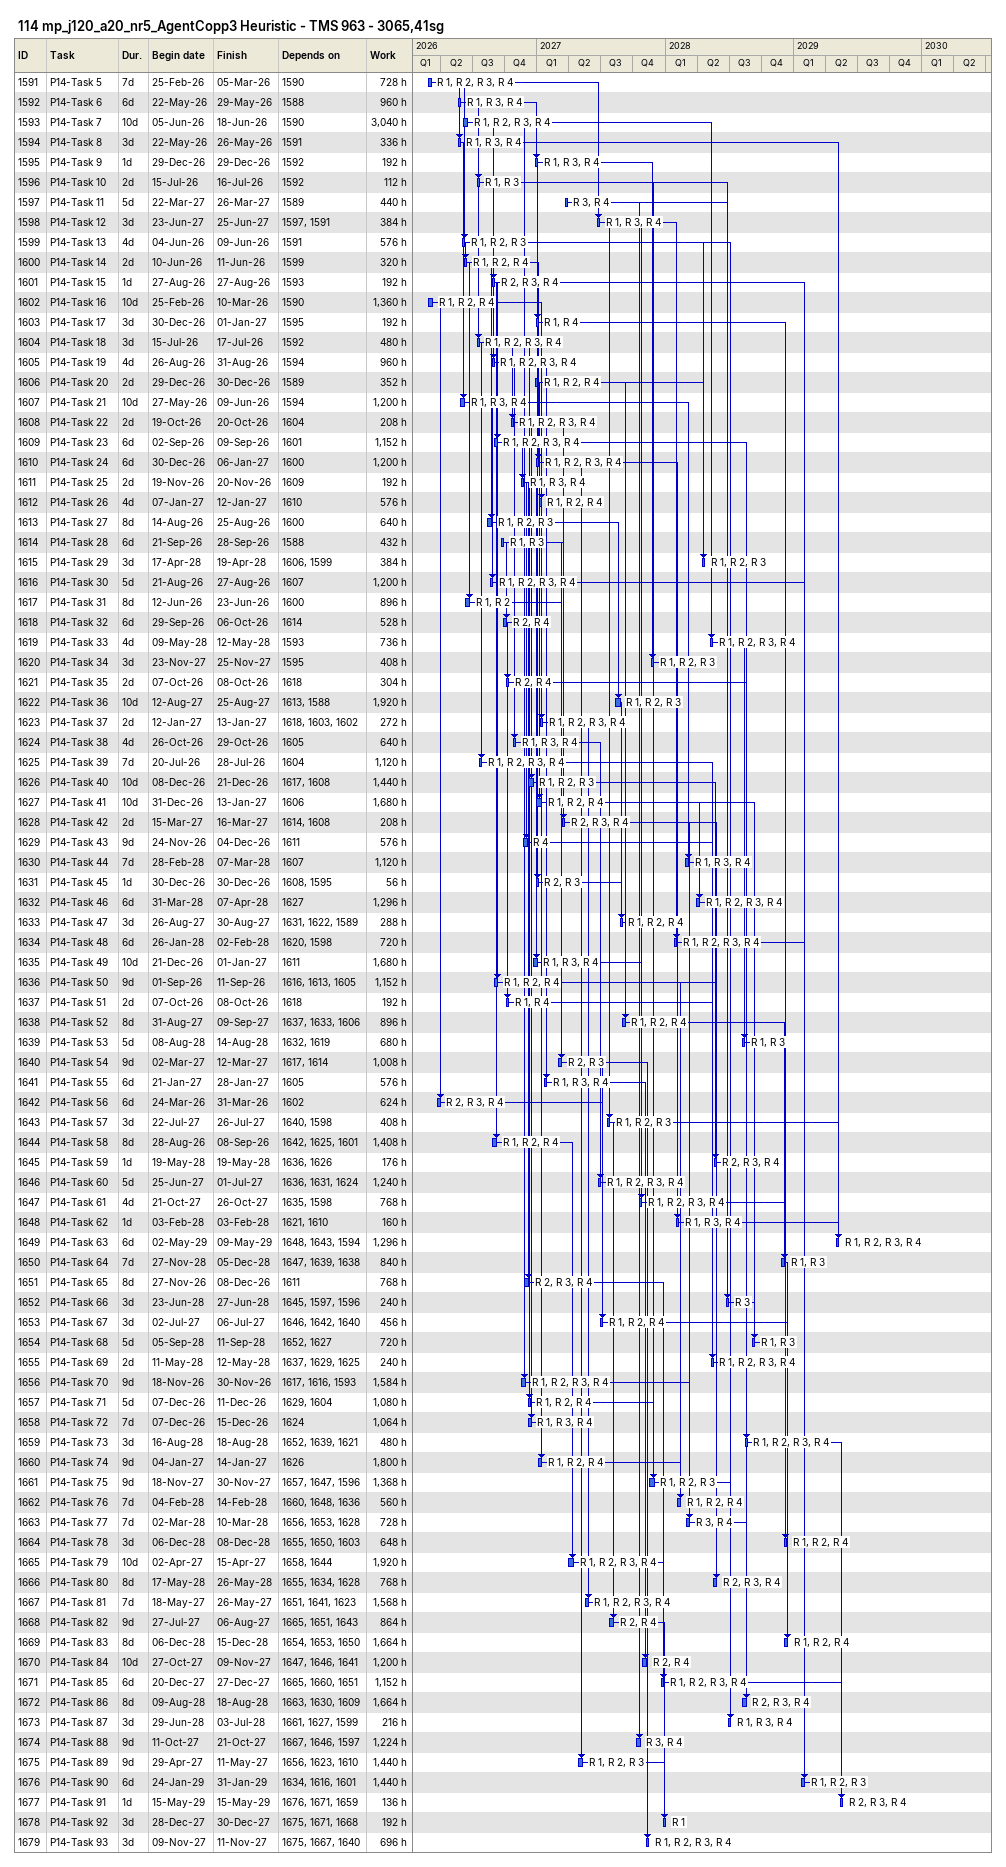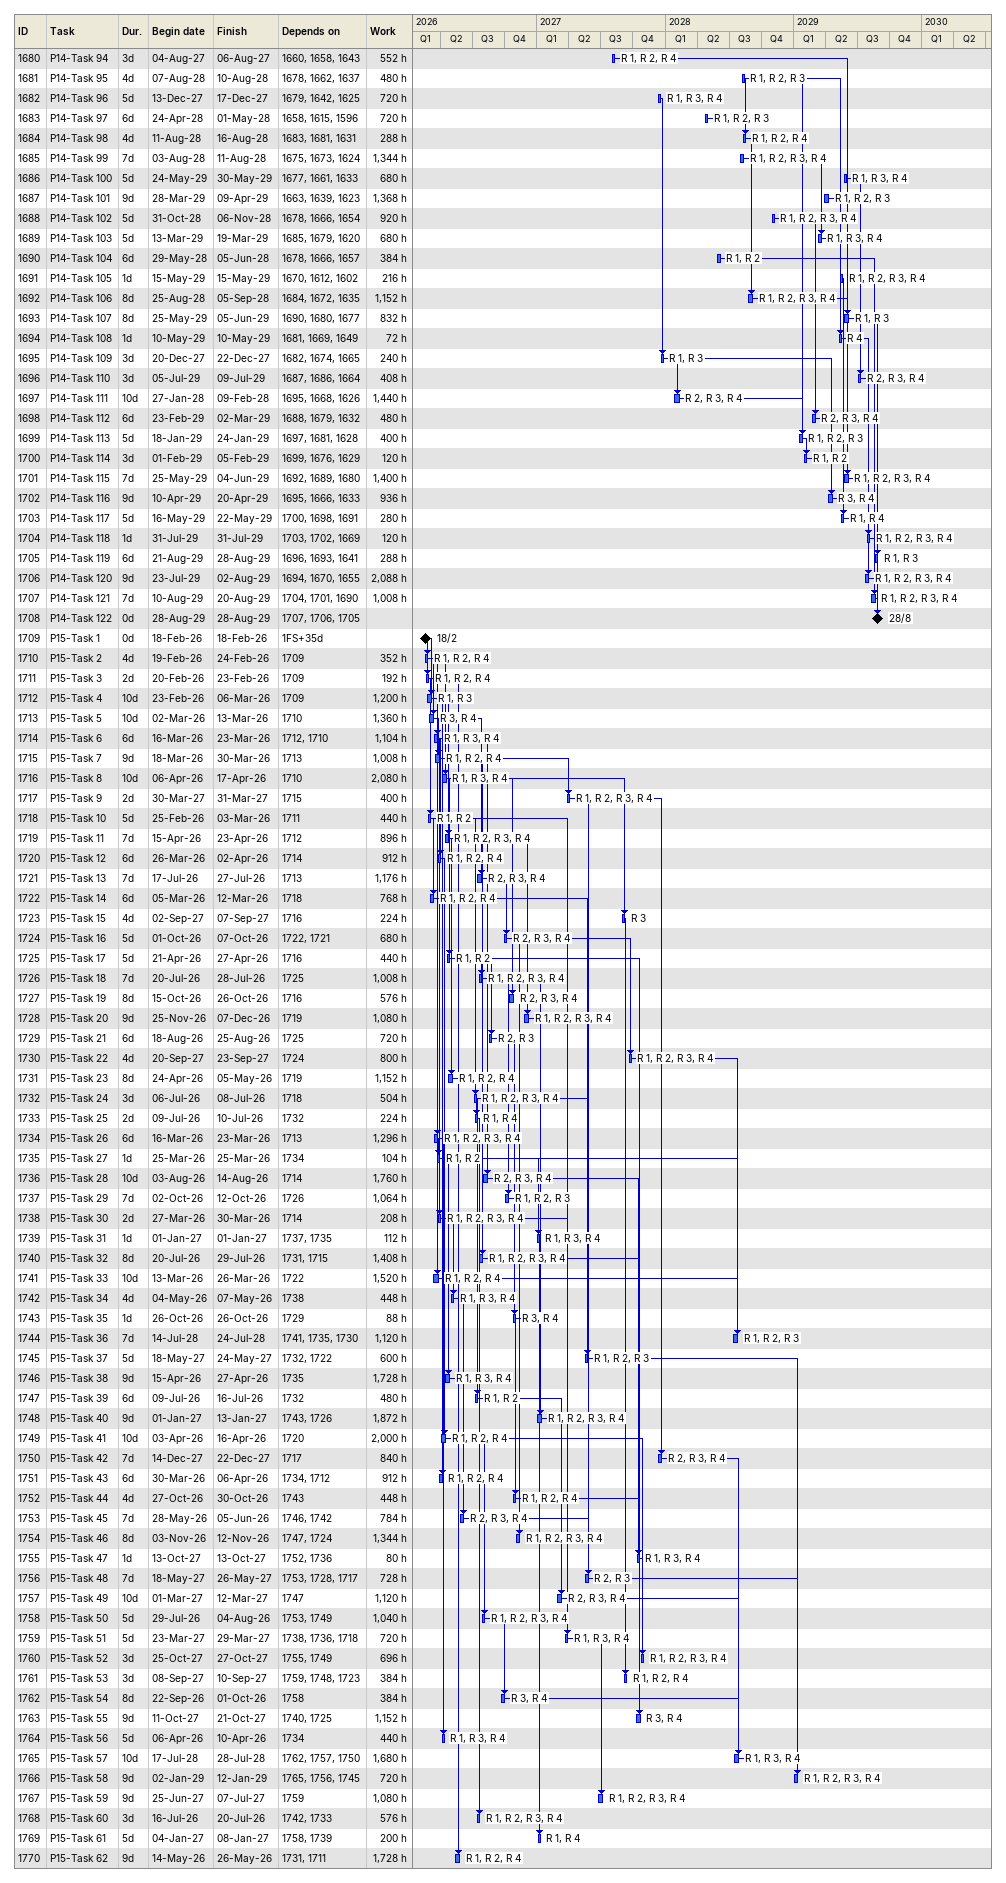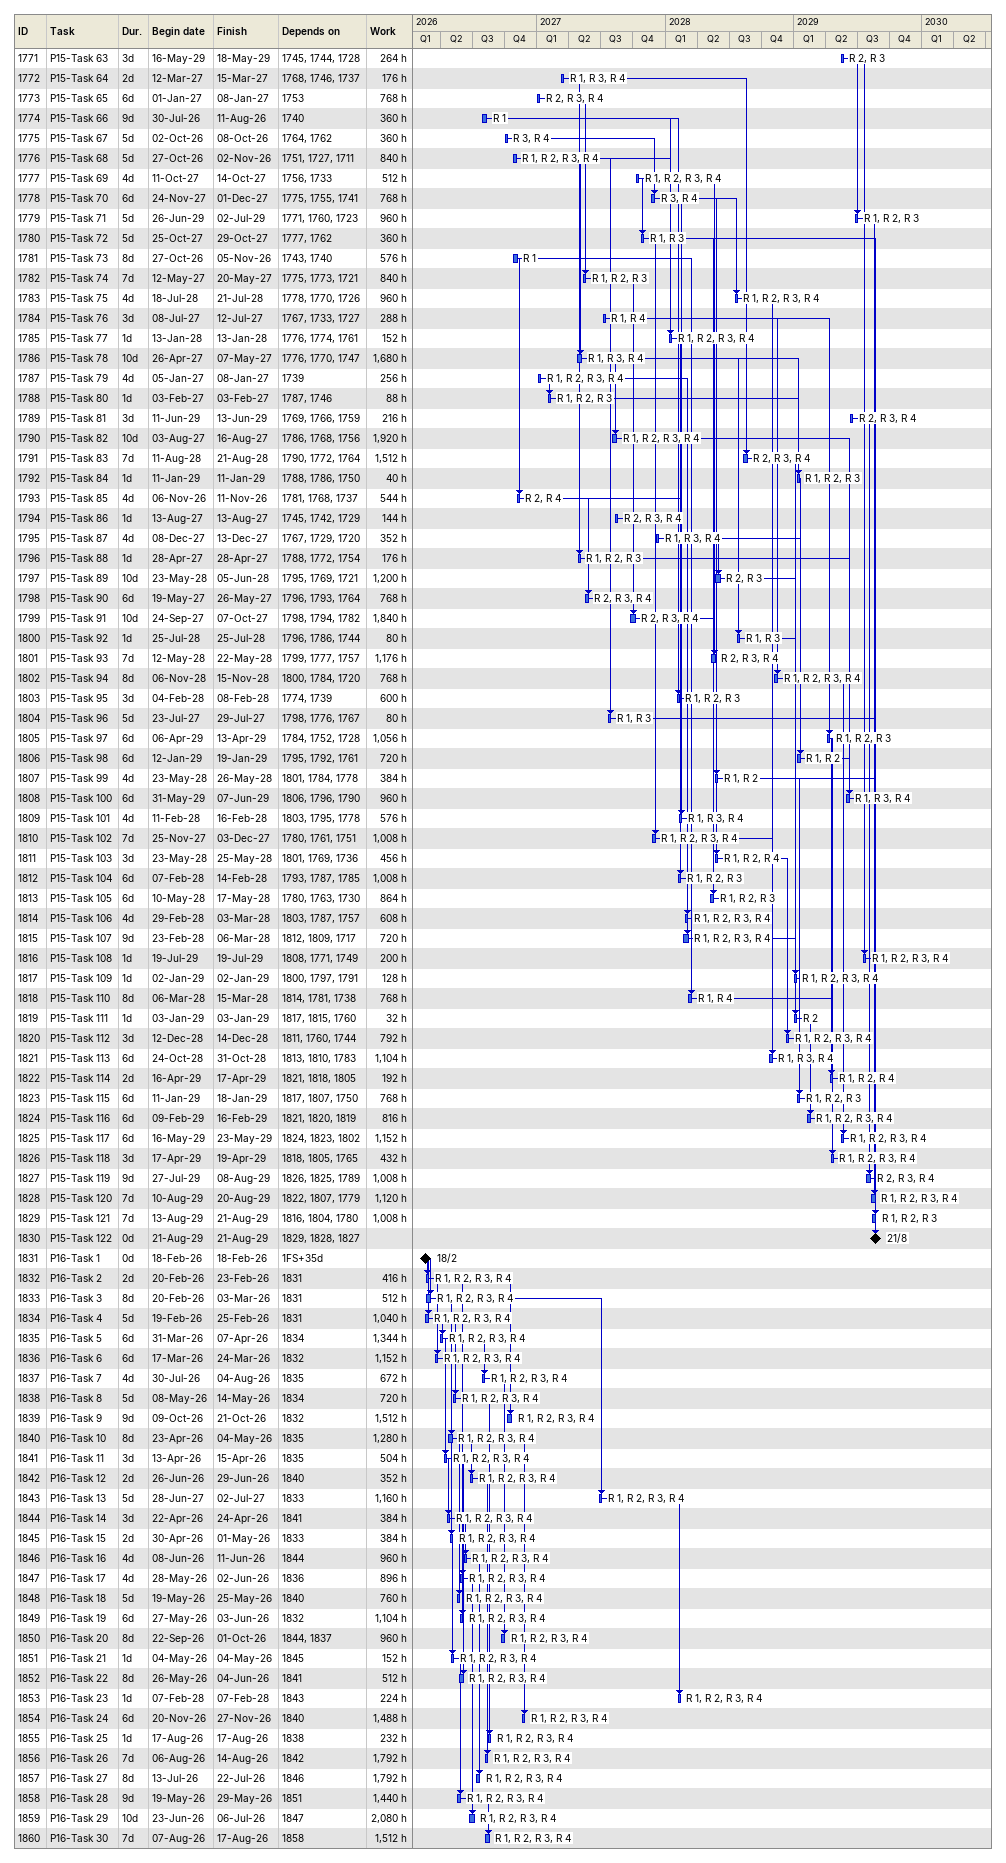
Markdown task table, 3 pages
114 mp_j120_a20_nr5_AgentCopp3 Heuristic - TMS 963 - 3065,41sg

| ID | Task | Duration | Start | Finish | Predecessors | Resources | Work (h) |
|---|---|---|---|---|---|---|---|
| 1591 | P14-Task 5 | 7d | 2026-02-25 | 2026-03-05 | 1590 | R 1, R 2, R 3, R 4 | 728 |
| 1592 | P14-Task 6 | 6d | 2026-05-22 | 2026-05-29 | 1588 | R 1, R 3, R 4 | 960 |
| 1593 | P14-Task 7 | 10d | 2026-06-05 | 2026-06-18 | 1590 | R 1, R 2, R 3, R 4 | 3040 |
| 1594 | P14-Task 8 | 3d | 2026-05-22 | 2026-05-26 | 1591 | R 1, R 3, R 4 | 336 |
| 1595 | P14-Task 9 | 1d | 2026-12-29 | 2026-12-29 | 1592 | R 1, R 3, R 4 | 192 |
| 1596 | P14-Task 10 | 2d | 2026-07-15 | 2026-07-16 | 1592 | R 1, R 3 | 112 |
| 1597 | P14-Task 11 | 5d | 2027-03-22 | 2027-03-26 | 1589 | R 3, R 4 | 440 |
| 1598 | P14-Task 12 | 3d | 2027-06-23 | 2027-06-25 | 1597, 1591 | R 1, R 3, R 4 | 384 |
| 1599 | P14-Task 13 | 4d | 2026-06-04 | 2026-06-09 | 1591 | R 1, R 2, R 3 | 576 |
| 1600 | P14-Task 14 | 2d | 2026-06-10 | 2026-06-11 | 1599 | R 1, R 2, R 4 | 320 |
| 1601 | P14-Task 15 | 1d | 2026-08-27 | 2026-08-27 | 1593 | R 2, R 3, R 4 | 192 |
| 1602 | P14-Task 16 | 10d | 2026-02-25 | 2026-03-10 | 1590 | R 1, R 2, R 4 | 1360 |
| 1603 | P14-Task 17 | 3d | 2026-12-30 | 2027-01-01 | 1595 | R 1, R 4 | 192 |
| 1604 | P14-Task 18 | 3d | 2026-07-15 | 2026-07-17 | 1592 | R 1, R 2, R 3, R 4 | 480 |
| 1605 | P14-Task 19 | 4d | 2026-08-26 | 2026-08-31 | 1594 | R 1, R 2, R 3, R 4 | 960 |
| 1606 | P14-Task 20 | 2d | 2026-12-29 | 2026-12-30 | 1589 | R 1, R 2, R 4 | 352 |
| 1607 | P14-Task 21 | 10d | 2026-05-27 | 2026-06-09 | 1594 | R 1, R 3, R 4 | 1200 |
| 1608 | P14-Task 22 | 2d | 2026-10-19 | 2026-10-20 | 1604 | R 1, R 2, R 3, R 4 | 208 |
| 1609 | P14-Task 23 | 6d | 2026-09-02 | 2026-09-09 | 1601 | R 1, R 2, R 3, R 4 | 1152 |
| 1610 | P14-Task 24 | 6d | 2026-12-30 | 2027-01-06 | 1600 | R 1, R 2, R 3, R 4 | 1200 |
| 1611 | P14-Task 25 | 2d | 2026-11-19 | 2026-11-20 | 1609 | R 1, R 3, R 4 | 192 |
| 1612 | P14-Task 26 | 4d | 2027-01-07 | 2027-01-12 | 1610 | R 1, R 2, R 4 | 576 |
| 1613 | P14-Task 27 | 8d | 2026-08-14 | 2026-08-25 | 1600 | R 1, R 2, R 3 | 640 |
| 1614 | P14-Task 28 | 6d | 2026-09-21 | 2026-09-28 | 1588 | R 1, R 3 | 432 |
| 1615 | P14-Task 29 | 3d | 2028-04-17 | 2028-04-19 | 1606, 1599 | R 1, R 2, R 3 | 384 |
| 1616 | P14-Task 30 | 5d | 2026-08-21 | 2026-08-27 | 1607 | R 1, R 2, R 3, R 4 | 1200 |
| 1617 | P14-Task 31 | 8d | 2026-06-12 | 2026-06-23 | 1600 | R 1, R 2 | 896 |
| 1618 | P14-Task 32 | 6d | 2026-09-29 | 2026-10-06 | 1614 | R 2, R 4 | 528 |
| 1619 | P14-Task 33 | 4d | 2028-05-09 | 2028-05-12 | 1593 | R 1, R 2, R 3, R 4 | 736 |
| 1620 | P14-Task 34 | 3d | 2027-11-23 | 2027-11-25 | 1595 | R 1, R 2, R 3 | 408 |
| 1621 | P14-Task 35 | 2d | 2026-10-07 | 2026-10-08 | 1618 | R 2, R 4 | 304 |
| 1622 | P14-Task 36 | 10d | 2027-08-12 | 2027-08-25 | 1613, 1588 | R 1, R 2, R 3 | 1920 |
| 1623 | P14-Task 37 | 2d | 2027-01-12 | 2027-01-13 | 1618, 1603, 1602 | R 1, R 2, R 3, R 4 | 272 |
| 1624 | P14-Task 38 | 4d | 2026-10-26 | 2026-10-29 | 1605 | R 1, R 3, R 4 | 640 |
| 1625 | P14-Task 39 | 7d | 2026-07-20 | 2026-07-28 | 1604 | R 1, R 2, R 3, R 4 | 1120 |
| 1626 | P14-Task 40 | 10d | 2026-12-08 | 2026-12-21 | 1617, 1608 | R 1, R 2, R 3 | 1440 |
| 1627 | P14-Task 41 | 10d | 2026-12-31 | 2027-01-13 | 1606 | R 1, R 2, R 4 | 1680 |
| 1628 | P14-Task 42 | 2d | 2027-03-15 | 2027-03-16 | 1614, 1608 | R 2, R 3, R 4 | 208 |
| 1629 | P14-Task 43 | 9d | 2026-11-24 | 2026-12-04 | 1611 | R 4 | 576 |
| 1630 | P14-Task 44 | 7d | 2028-02-28 | 2028-03-07 | 1607 | R 1, R 3, R 4 | 1120 |
| 1631 | P14-Task 45 | 1d | 2026-12-30 | 2026-12-30 | 1608, 1595 | R 2, R 3 | 56 |
| 1632 | P14-Task 46 | 6d | 2028-03-31 | 2028-04-07 | 1627 | R 1, R 2, R 3, R 4 | 1296 |
| 1633 | P14-Task 47 | 3d | 2027-08-26 | 2027-08-30 | 1631, 1622, 1589 | R 1, R 2, R 4 | 288 |
| 1634 | P14-Task 48 | 6d | 2028-01-26 | 2028-02-02 | 1620, 1598 | R 1, R 2, R 3, R 4 | 720 |
| 1635 | P14-Task 49 | 10d | 2026-12-21 | 2027-01-01 | 1611 | R 1, R 3, R 4 | 1680 |
| 1636 | P14-Task 50 | 9d | 2026-09-01 | 2026-09-11 | 1616, 1613, 1605 | R 1, R 2, R 4 | 1152 |
| 1637 | P14-Task 51 | 2d | 2026-10-07 | 2026-10-08 | 1618 | R 1, R 4 | 192 |
| 1638 | P14-Task 52 | 8d | 2027-08-31 | 2027-09-09 | 1637, 1633, 1606 | R 1, R 2, R 4 | 896 |
| 1639 | P14-Task 53 | 5d | 2028-08-08 | 2028-08-14 | 1632, 1619 | R 1, R 3 | 680 |
| 1640 | P14-Task 54 | 9d | 2027-03-02 | 2027-03-12 | 1617, 1614 | R 2, R 3 | 1008 |
| 1641 | P14-Task 55 | 6d | 2027-01-21 | 2027-01-28 | 1605 | R 1, R 3, R 4 | 576 |
| 1642 | P14-Task 56 | 6d | 2026-03-24 | 2026-03-31 | 1602 | R 2, R 3, R 4 | 624 |
| 1643 | P14-Task 57 | 3d | 2027-07-22 | 2027-07-26 | 1640, 1598 | R 1, R 2, R 3 | 408 |
| 1644 | P14-Task 58 | 8d | 2026-08-28 | 2026-09-08 | 1642, 1625, 1601 | R 1, R 2, R 4 | 1408 |
| 1645 | P14-Task 59 | 1d | 2028-05-19 | 2028-05-19 | 1636, 1626 | R 2, R 3, R 4 | 176 |
| 1646 | P14-Task 60 | 5d | 2027-06-25 | 2027-07-01 | 1636, 1631, 1624 | R 1, R 2, R 3, R 4 | 1240 |
| 1647 | P14-Task 61 | 4d | 2027-10-21 | 2027-10-26 | 1635, 1598 | R 1, R 2, R 3, R 4 | 768 |
| 1648 | P14-Task 62 | 1d | 2028-02-03 | 2028-02-03 | 1621, 1610 | R 1, R 3, R 4 | 160 |
| 1649 | P14-Task 63 | 6d | 2029-05-02 | 2029-05-09 | 1648, 1643, 1594 | R 1, R 2, R 3, R 4 | 1296 |
| 1650 | P14-Task 64 | 7d | 2028-11-27 | 2028-12-05 | 1647, 1639, 1638 | R 1, R 3 | 840 |
| 1651 | P14-Task 65 | 8d | 2026-11-27 | 2026-12-08 | 1611 | R 2, R 3, R 4 | 768 |
| 1652 | P14-Task 66 | 3d | 2028-06-23 | 2028-06-27 | 1645, 1597, 1596 | R 3 | 240 |
| 1653 | P14-Task 67 | 3d | 2027-07-02 | 2027-07-06 | 1646, 1642, 1640 | R 1, R 2, R 4 | 456 |
| 1654 | P14-Task 68 | 5d | 2028-09-05 | 2028-09-11 | 1652, 1627 | R 1, R 3 | 720 |
| 1655 | P14-Task 69 | 2d | 2028-05-11 | 2028-05-12 | 1637, 1629, 1625 | R 1, R 2, R 3, R 4 | 240 |
| 1656 | P14-Task 70 | 9d | 2026-11-18 | 2026-11-30 | 1617, 1616, 1593 | R 1, R 2, R 3, R 4 | 1584 |
| 1657 | P14-Task 71 | 5d | 2026-12-07 | 2026-12-11 | 1629, 1604 | R 1, R 2, R 4 | 1080 |
| 1658 | P14-Task 72 | 7d | 2026-12-07 | 2026-12-15 | 1624 | R 1, R 3, R 4 | 1064 |
| 1659 | P14-Task 73 | 3d | 2028-08-16 | 2028-08-18 | 1652, 1639, 1621 | R 1, R 2, R 3, R 4 | 480 |
| 1660 | P14-Task 74 | 9d | 2027-01-04 | 2027-01-14 | 1626 | R 1, R 2, R 4 | 1800 |
| 1661 | P14-Task 75 | 9d | 2027-11-18 | 2027-11-30 | 1657, 1647, 1596 | R 1, R 2, R 3 | 1368 |
| 1662 | P14-Task 76 | 7d | 2028-02-04 | 2028-02-14 | 1660, 1648, 1636 | R 1, R 2, R 4 | 560 |
| 1663 | P14-Task 77 | 7d | 2028-03-02 | 2028-03-10 | 1656, 1653, 1628 | R 3, R 4 | 728 |
| 1664 | P14-Task 78 | 3d | 2028-12-06 | 2028-12-08 | 1655, 1650, 1603 | R 1, R 2, R 4 | 648 |
| 1665 | P14-Task 79 | 10d | 2027-04-02 | 2027-04-15 | 1658, 1644 | R 1, R 2, R 3, R 4 | 1920 |
| 1666 | P14-Task 80 | 8d | 2028-05-17 | 2028-05-26 | 1655, 1634, 1628 | R 2, R 3, R 4 | 768 |
| 1667 | P14-Task 81 | 7d | 2027-05-18 | 2027-05-26 | 1651, 1641, 1623 | R 1, R 2, R 3, R 4 | 1568 |
| 1668 | P14-Task 82 | 9d | 2027-07-27 | 2027-08-06 | 1665, 1651, 1643 | R 2, R 4 | 864 |
| 1669 | P14-Task 83 | 8d | 2028-12-06 | 2028-12-15 | 1654, 1653, 1650 | R 1, R 2, R 4 | 1664 |
| 1670 | P14-Task 84 | 10d | 2027-10-27 | 2027-11-09 | 1647, 1646, 1641 | R 2, R 4 | 1200 |
| 1671 | P14-Task 85 | 6d | 2027-12-20 | 2027-12-27 | 1665, 1660, 1651 | R 1, R 2, R 3, R 4 | 1152 |
| 1672 | P14-Task 86 | 8d | 2028-08-09 | 2028-08-18 | 1663, 1630, 1609 | R 2, R 3, R 4 | 1664 |
| 1673 | P14-Task 87 | 3d | 2028-06-29 | 2028-07-03 | 1661, 1627, 1599 | R 1, R 3, R 4 | 216 |
| 1674 | P14-Task 88 | 9d | 2027-10-11 | 2027-10-21 | 1667, 1646, 1597 | R 3, R 4 | 1224 |
| 1675 | P14-Task 89 | 9d | 2027-04-29 | 2027-05-11 | 1656, 1623, 1610 | R 1, R 2, R 3 | 1440 |
| 1676 | P14-Task 90 | 6d | 2029-01-24 | 2029-01-31 | 1634, 1616, 1601 | R 1, R 2, R 3 | 1440 |
| 1677 | P14-Task 91 | 1d | 2029-05-15 | 2029-05-15 | 1676, 1671, 1659 | R 2, R 3, R 4 | 136 |
| 1678 | P14-Task 92 | 3d | 2027-12-28 | 2027-12-30 | 1675, 1671, 1668 | R 1 | 192 |
| 1679 | P14-Task 93 | 3d | 2027-11-09 | 2027-11-11 | 1675, 1667, 1640 | R 1, R 2, R 3, R 4 | 696 |
| 1680 | P14-Task 94 | 3d | 2027-08-04 | 2027-08-06 | 1660, 1658, 1643 | R 1, R 2, R 4 | 552 |
| 1681 | P14-Task 95 | 4d | 2028-08-07 | 2028-08-10 | 1678, 1662, 1637 | R 1, R 2, R 3 | 480 |
| 1682 | P14-Task 96 | 5d | 2027-12-13 | 2027-12-17 | 1679, 1642, 1625 | R 1, R 3, R 4 | 720 |
| 1683 | P14-Task 97 | 6d | 2028-04-24 | 2028-05-01 | 1658, 1615, 1596 | R 1, R 2, R 3 | 720 |
| 1684 | P14-Task 98 | 4d | 2028-08-11 | 2028-08-16 | 1683, 1681, 1631 | R 1, R 2, R 4 | 288 |
| 1685 | P14-Task 99 | 7d | 2028-08-03 | 2028-08-11 | 1675, 1673, 1624 | R 1, R 2, R 3, R 4 | 1344 |
| 1686 | P14-Task 100 | 5d | 2029-05-24 | 2029-05-30 | 1677, 1661, 1633 | R 1, R 3, R 4 | 680 |
| 1687 | P14-Task 101 | 9d | 2029-03-28 | 2029-04-09 | 1663, 1639, 1623 | R 1, R 2, R 3 | 1368 |
| 1688 | P14-Task 102 | 5d | 2028-10-31 | 2028-11-06 | 1678, 1666, 1654 | R 1, R 2, R 3, R 4 | 920 |
| 1689 | P14-Task 103 | 5d | 2029-03-13 | 2029-03-19 | 1685, 1679, 1620 | R 1, R 3, R 4 | 680 |
| 1690 | P14-Task 104 | 6d | 2028-05-29 | 2028-06-05 | 1678, 1666, 1657 | R 1, R 2 | 384 |
| 1691 | P14-Task 105 | 1d | 2029-05-15 | 2029-05-15 | 1670, 1612, 1602 | R 1, R 2, R 3, R 4 | 216 |
| 1692 | P14-Task 106 | 8d | 2028-08-25 | 2028-09-05 | 1684, 1672, 1635 | R 1, R 2, R 3, R 4 | 1152 |
| 1693 | P14-Task 107 | 8d | 2029-05-25 | 2029-06-05 | 1690, 1680, 1677 | R 1, R 3 | 832 |
| 1694 | P14-Task 108 | 1d | 2029-05-10 | 2029-05-10 | 1681, 1669, 1649 | R 4 | 72 |
| 1695 | P14-Task 109 | 3d | 2027-12-20 | 2027-12-22 | 1682, 1674, 1665 | R 1, R 3 | 240 |
| 1696 | P14-Task 110 | 3d | 2029-07-05 | 2029-07-09 | 1687, 1686, 1664 | R 2, R 3, R 4 | 408 |
| 1697 | P14-Task 111 | 10d | 2028-01-27 | 2028-02-09 | 1695, 1668, 1626 | R 2, R 3, R 4 | 1440 |
| 1698 | P14-Task 112 | 6d | 2029-02-23 | 2029-03-02 | 1688, 1679, 1632 | R 2, R 3, R 4 | 480 |
| 1699 | P14-Task 113 | 5d | 2029-01-18 | 2029-01-24 | 1697, 1681, 1628 | R 1, R 2, R 3 | 400 |
| 1700 | P14-Task 114 | 3d | 2029-02-01 | 2029-02-05 | 1699, 1676, 1629 | R 1, R 2 | 120 |
| 1701 | P14-Task 115 | 7d | 2029-05-25 | 2029-06-04 | 1692, 1689, 1680 | R 1, R 2, R 3, R 4 | 1400 |
| 1702 | P14-Task 116 | 9d | 2029-04-10 | 2029-04-20 | 1695, 1666, 1633 | R 3, R 4 | 936 |
| 1703 | P14-Task 117 | 5d | 2029-05-16 | 2029-05-22 | 1700, 1698, 1691 | R 1, R 4 | 280 |
| 1704 | P14-Task 118 | 1d | 2029-07-31 | 2029-07-31 | 1703, 1702, 1669 | R 1, R 2, R 3, R 4 | 120 |
| 1705 | P14-Task 119 | 6d | 2029-08-21 | 2029-08-28 | 1696, 1693, 1641 | R 1, R 3 | 288 |
| 1706 | P14-Task 120 | 9d | 2029-07-23 | 2029-08-02 | 1694, 1670, 1655 | R 1, R 2, R 3, R 4 | 2088 |
| 1707 | P14-Task 121 | 7d | 2029-08-10 | 2029-08-20 | 1704, 1701, 1690 | R 1, R 2, R 3, R 4 | 1008 |
| 1708 | P14-Task 122 | 0d | 2029-08-28 | 2029-08-28 | 1707, 1706, 1705 |  |  |
| 1709 | P15-Task 1 | 0d | 2026-02-18 | 2026-02-18 | 1FS+35d |  |  |
| 1710 | P15-Task 2 | 4d | 2026-02-19 | 2026-02-24 | 1709 | R 1, R 2, R 4 | 352 |
| 1711 | P15-Task 3 | 2d | 2026-02-20 | 2026-02-23 | 1709 | R 1, R 2, R 4 | 192 |
| 1712 | P15-Task 4 | 10d | 2026-02-23 | 2026-03-06 | 1709 | R 1, R 3 | 1200 |
| 1713 | P15-Task 5 | 10d | 2026-03-02 | 2026-03-13 | 1710 | R 3, R 4 | 1360 |
| 1714 | P15-Task 6 | 6d | 2026-03-16 | 2026-03-23 | 1712, 1710 | R 1, R 3, R 4 | 1104 |
| 1715 | P15-Task 7 | 9d | 2026-03-18 | 2026-03-30 | 1713 | R 1, R 2, R 4 | 1008 |
| 1716 | P15-Task 8 | 10d | 2026-04-06 | 2026-04-17 | 1710 | R 1, R 3, R 4 | 2080 |
| 1717 | P15-Task 9 | 2d | 2027-03-30 | 2027-03-31 | 1715 | R 1, R 2, R 3, R 4 | 400 |
| 1718 | P15-Task 10 | 5d | 2026-02-25 | 2026-03-03 | 1711 | R 1, R 2 | 440 |
| 1719 | P15-Task 11 | 7d | 2026-04-15 | 2026-04-23 | 1712 | R 1, R 2, R 3, R 4 | 896 |
| 1720 | P15-Task 12 | 6d | 2026-03-26 | 2026-04-02 | 1714 | R 1, R 2, R 4 | 912 |
| 1721 | P15-Task 13 | 7d | 2026-07-17 | 2026-07-27 | 1713 | R 2, R 3, R 4 | 1176 |
| 1722 | P15-Task 14 | 6d | 2026-03-05 | 2026-03-12 | 1718 | R 1, R 2, R 4 | 768 |
| 1723 | P15-Task 15 | 4d | 2027-09-02 | 2027-09-07 | 1716 | R 3 | 224 |
| 1724 | P15-Task 16 | 5d | 2026-10-01 | 2026-10-07 | 1722, 1721 | R 2, R 3, R 4 | 680 |
| 1725 | P15-Task 17 | 5d | 2026-04-21 | 2026-04-27 | 1716 | R 1, R 2 | 440 |
| 1726 | P15-Task 18 | 7d | 2026-07-20 | 2026-07-28 | 1725 | R 1, R 2, R 3, R 4 | 1008 |
| 1727 | P15-Task 19 | 8d | 2026-10-15 | 2026-10-26 | 1716 | R 2, R 3, R 4 | 576 |
| 1728 | P15-Task 20 | 9d | 2026-11-25 | 2026-12-07 | 1719 | R 1, R 2, R 3, R 4 | 1080 |
| 1729 | P15-Task 21 | 6d | 2026-08-18 | 2026-08-25 | 1725 | R 2, R 3 | 720 |
| 1730 | P15-Task 22 | 4d | 2027-09-20 | 2027-09-23 | 1724 | R 1, R 2, R 3, R 4 | 800 |
| 1731 | P15-Task 23 | 8d | 2026-04-24 | 2026-05-05 | 1719 | R 1, R 2, R 4 | 1152 |
| 1732 | P15-Task 24 | 3d | 2026-07-06 | 2026-07-08 | 1718 | R 1, R 2, R 3, R 4 | 504 |
| 1733 | P15-Task 25 | 2d | 2026-07-09 | 2026-07-10 | 1732 | R 1, R 4 | 224 |
| 1734 | P15-Task 26 | 6d | 2026-03-16 | 2026-03-23 | 1713 | R 1, R 2, R 3, R 4 | 1296 |
| 1735 | P15-Task 27 | 1d | 2026-03-25 | 2026-03-25 | 1734 | R 1, R 2 | 104 |
| 1736 | P15-Task 28 | 10d | 2026-08-03 | 2026-08-14 | 1714 | R 2, R 3, R 4 | 1760 |
| 1737 | P15-Task 29 | 7d | 2026-10-02 | 2026-10-12 | 1726 | R 1, R 2, R 3 | 1064 |
| 1738 | P15-Task 30 | 2d | 2026-03-27 | 2026-03-30 | 1714 | R 1, R 2, R 3, R 4 | 208 |
| 1739 | P15-Task 31 | 1d | 2027-01-01 | 2027-01-01 | 1737, 1735 | R 1, R 3, R 4 | 112 |
| 1740 | P15-Task 32 | 8d | 2026-07-20 | 2026-07-29 | 1731, 1715 | R 1, R 2, R 3, R 4 | 1408 |
| 1741 | P15-Task 33 | 10d | 2026-03-13 | 2026-03-26 | 1722 | R 1, R 2, R 4 | 1520 |
| 1742 | P15-Task 34 | 4d | 2026-05-04 | 2026-05-07 | 1738 | R 1, R 3, R 4 | 448 |
| 1743 | P15-Task 35 | 1d | 2026-10-26 | 2026-10-26 | 1729 | R 3, R 4 | 88 |
| 1744 | P15-Task 36 | 7d | 2028-07-14 | 2028-07-24 | 1741, 1735, 1730 | R 1, R 2, R 3 | 1120 |
| 1745 | P15-Task 37 | 5d | 2027-05-18 | 2027-05-24 | 1732, 1722 | R 1, R 2, R 3 | 600 |
| 1746 | P15-Task 38 | 9d | 2026-04-15 | 2026-04-27 | 1735 | R 1, R 3, R 4 | 1728 |
| 1747 | P15-Task 39 | 6d | 2026-07-09 | 2026-07-16 | 1732 | R 1, R 2 | 480 |
| 1748 | P15-Task 40 | 9d | 2027-01-01 | 2027-01-13 | 1743, 1726 | R 1, R 2, R 3, R 4 | 1872 |
| 1749 | P15-Task 41 | 10d | 2026-04-03 | 2026-04-16 | 1720 | R 1, R 2, R 4 | 2000 |
| 1750 | P15-Task 42 | 7d | 2027-12-14 | 2027-12-22 | 1717 | R 2, R 3, R 4 | 840 |
| 1751 | P15-Task 43 | 6d | 2026-03-30 | 2026-04-06 | 1734, 1712 | R 1, R 2, R 4 | 912 |
| 1752 | P15-Task 44 | 4d | 2026-10-27 | 2026-10-30 | 1743 | R 1, R 2, R 4 | 448 |
| 1753 | P15-Task 45 | 7d | 2026-05-28 | 2026-06-05 | 1746, 1742 | R 2, R 3, R 4 | 784 |
| 1754 | P15-Task 46 | 8d | 2026-11-03 | 2026-11-12 | 1747, 1724 | R 1, R 2, R 3, R 4 | 1344 |
| 1755 | P15-Task 47 | 1d | 2027-10-13 | 2027-10-13 | 1752, 1736 | R 1, R 3, R 4 | 80 |
| 1756 | P15-Task 48 | 7d | 2027-05-18 | 2027-05-26 | 1753, 1728, 1717 | R 2, R 3 | 728 |
| 1757 | P15-Task 49 | 10d | 2027-03-01 | 2027-03-12 | 1747 | R 2, R 3, R 4 | 1120 |
| 1758 | P15-Task 50 | 5d | 2026-07-29 | 2026-08-04 | 1753, 1749 | R 1, R 2, R 3, R 4 | 1040 |
| 1759 | P15-Task 51 | 5d | 2027-03-23 | 2027-03-29 | 1738, 1736, 1718 | R 1, R 3, R 4 | 720 |
| 1760 | P15-Task 52 | 3d | 2027-10-25 | 2027-10-27 | 1755, 1749 | R 1, R 2, R 3, R 4 | 696 |
| 1761 | P15-Task 53 | 3d | 2027-09-08 | 2027-09-10 | 1759, 1748, 1723 | R 1, R 2, R 4 | 384 |
| 1762 | P15-Task 54 | 8d | 2026-09-22 | 2026-10-01 | 1758 | R 3, R 4 | 384 |
| 1763 | P15-Task 55 | 9d | 2027-10-11 | 2027-10-21 | 1740, 1725 | R 3, R 4 | 1152 |
| 1764 | P15-Task 56 | 5d | 2026-04-06 | 2026-04-10 | 1734 | R 1, R 3, R 4 | 440 |
| 1765 | P15-Task 57 | 10d | 2028-07-17 | 2028-07-28 | 1762, 1757, 1750 | R 1, R 3, R 4 | 1680 |
| 1766 | P15-Task 58 | 9d | 2029-01-02 | 2029-01-12 | 1765, 1756, 1745 | R 1, R 2, R 3, R 4 | 720 |
| 1767 | P15-Task 59 | 9d | 2027-06-25 | 2027-07-07 | 1759 | R 1, R 2, R 3, R 4 | 1080 |
| 1768 | P15-Task 60 | 3d | 2026-07-16 | 2026-07-20 | 1742, 1733 | R 1, R 2, R 3, R 4 | 576 |
| 1769 | P15-Task 61 | 5d | 2027-01-04 | 2027-01-08 | 1758, 1739 | R 1, R 4 | 200 |
| 1770 | P15-Task 62 | 9d | 2026-05-14 | 2026-05-26 | 1731, 1711 | R 1, R 2, R 4 | 1728 |
| 1771 | P15-Task 63 | 3d | 2029-05-16 | 2029-05-18 | 1745, 1744, 1728 | R 2, R 3 | 264 |
| 1772 | P15-Task 64 | 2d | 2027-03-12 | 2027-03-15 | 1768, 1746, 1737 | R 1, R 3, R 4 | 176 |
| 1773 | P15-Task 65 | 6d | 2027-01-01 | 2027-01-08 | 1753 | R 2, R 3, R 4 | 768 |
| 1774 | P15-Task 66 | 9d | 2026-07-30 | 2026-08-11 | 1740 | R 1 | 360 |
| 1775 | P15-Task 67 | 5d | 2026-10-02 | 2026-10-08 | 1764, 1762 | R 3, R 4 | 360 |
| 1776 | P15-Task 68 | 5d | 2026-10-27 | 2026-11-02 | 1751, 1727, 1711 | R 1, R 2, R 3, R 4 | 840 |
| 1777 | P15-Task 69 | 4d | 2027-10-11 | 2027-10-14 | 1756, 1733 | R 1, R 2, R 3, R 4 | 512 |
| 1778 | P15-Task 70 | 6d | 2027-11-24 | 2027-12-01 | 1775, 1755, 1741 | R 3, R 4 | 768 |
| 1779 | P15-Task 71 | 5d | 2029-06-26 | 2029-07-02 | 1771, 1760, 1723 | R 1, R 2, R 3 | 960 |
| 1780 | P15-Task 72 | 5d | 2027-10-25 | 2027-10-29 | 1777, 1762 | R 1, R 3 | 360 |
| 1781 | P15-Task 73 | 8d | 2026-10-27 | 2026-11-05 | 1743, 1740 | R 1 | 576 |
| 1782 | P15-Task 74 | 7d | 2027-05-12 | 2027-05-20 | 1775, 1773, 1721 | R 1, R 2, R 3 | 840 |
| 1783 | P15-Task 75 | 4d | 2028-07-18 | 2028-07-21 | 1778, 1770, 1726 | R 1, R 2, R 3, R 4 | 960 |
| 1784 | P15-Task 76 | 3d | 2027-07-08 | 2027-07-12 | 1767, 1733, 1727 | R 1, R 4 | 288 |
| 1785 | P15-Task 77 | 1d | 2028-01-13 | 2028-01-13 | 1776, 1774, 1761 | R 1, R 2, R 3, R 4 | 152 |
| 1786 | P15-Task 78 | 10d | 2027-04-26 | 2027-05-07 | 1776, 1770, 1747 | R 1, R 3, R 4 | 1680 |
| 1787 | P15-Task 79 | 4d | 2027-01-05 | 2027-01-08 | 1739 | R 1, R 2, R 3, R 4 | 256 |
| 1788 | P15-Task 80 | 1d | 2027-02-03 | 2027-02-03 | 1787, 1746 | R 1, R 2, R 3 | 88 |
| 1789 | P15-Task 81 | 3d | 2029-06-11 | 2029-06-13 | 1769, 1766, 1759 | R 2, R 3, R 4 | 216 |
| 1790 | P15-Task 82 | 10d | 2027-08-03 | 2027-08-16 | 1786, 1768, 1756 | R 1, R 2, R 3, R 4 | 1920 |
| 1791 | P15-Task 83 | 7d | 2028-08-11 | 2028-08-21 | 1790, 1772, 1764 | R 2, R 3, R 4 | 1512 |
| 1792 | P15-Task 84 | 1d | 2029-01-11 | 2029-01-11 | 1788, 1786, 1750 | R 1, R 2, R 3 | 40 |
| 1793 | P15-Task 85 | 4d | 2026-11-06 | 2026-11-11 | 1781, 1768, 1737 | R 2, R 4 | 544 |
| 1794 | P15-Task 86 | 1d | 2027-08-13 | 2027-08-13 | 1745, 1742, 1729 | R 2, R 3, R 4 | 144 |
| 1795 | P15-Task 87 | 4d | 2027-12-08 | 2027-12-13 | 1767, 1729, 1720 | R 1, R 3, R 4 | 352 |
| 1796 | P15-Task 88 | 1d | 2027-04-28 | 2027-04-28 | 1788, 1772, 1754 | R 1, R 2, R 3 | 176 |
| 1797 | P15-Task 89 | 10d | 2028-05-23 | 2028-06-05 | 1795, 1769, 1721 | R 2, R 3 | 1200 |
| 1798 | P15-Task 90 | 6d | 2027-05-19 | 2027-05-26 | 1796, 1793, 1764 | R 2, R 3, R 4 | 768 |
| 1799 | P15-Task 91 | 10d | 2027-09-24 | 2027-10-07 | 1798, 1794, 1782 | R 2, R 3, R 4 | 1840 |
| 1800 | P15-Task 92 | 1d | 2028-07-25 | 2028-07-25 | 1796, 1786, 1744 | R 1, R 3 | 80 |
| 1801 | P15-Task 93 | 7d | 2028-05-12 | 2028-05-22 | 1799, 1777, 1757 | R 2, R 3, R 4 | 1176 |
| 1802 | P15-Task 94 | 8d | 2028-11-06 | 2028-11-15 | 1800, 1784, 1720 | R 1, R 2, R 3, R 4 | 768 |
| 1803 | P15-Task 95 | 3d | 2028-02-04 | 2028-02-08 | 1774, 1739 | R 1, R 2, R 3 | 600 |
| 1804 | P15-Task 96 | 5d | 2027-07-23 | 2027-07-29 | 1798, 1776, 1767 | R 1, R 3 | 80 |
| 1805 | P15-Task 97 | 6d | 2029-04-06 | 2029-04-13 | 1784, 1752, 1728 | R 1, R 2, R 3 | 1056 |
| 1806 | P15-Task 98 | 6d | 2029-01-12 | 2029-01-19 | 1795, 1792, 1761 | R 1, R 2 | 720 |
| 1807 | P15-Task 99 | 4d | 2028-05-23 | 2028-05-26 | 1801, 1784, 1778 | R 1, R 2 | 384 |
| 1808 | P15-Task 100 | 6d | 2029-05-31 | 2029-06-07 | 1806, 1796, 1790 | R 1, R 3, R 4 | 960 |
| 1809 | P15-Task 101 | 4d | 2028-02-11 | 2028-02-16 | 1803, 1795, 1778 | R 1, R 3, R 4 | 576 |
| 1810 | P15-Task 102 | 7d | 2027-11-25 | 2027-12-03 | 1780, 1761, 1751 | R 1, R 2, R 3, R 4 | 1008 |
| 1811 | P15-Task 103 | 3d | 2028-05-23 | 2028-05-25 | 1801, 1769, 1736 | R 1, R 2, R 4 | 456 |
| 1812 | P15-Task 104 | 6d | 2028-02-07 | 2028-02-14 | 1793, 1787, 1785 | R 1, R 2, R 3 | 1008 |
| 1813 | P15-Task 105 | 6d | 2028-05-10 | 2028-05-17 | 1780, 1763, 1730 | R 1, R 2, R 3 | 864 |
| 1814 | P15-Task 106 | 4d | 2028-02-29 | 2028-03-03 | 1803, 1787, 1757 | R 1, R 2, R 3, R 4 | 608 |
| 1815 | P15-Task 107 | 9d | 2028-02-23 | 2028-03-06 | 1812, 1809, 1717 | R 1, R 2, R 3, R 4 | 720 |
| 1816 | P15-Task 108 | 1d | 2029-07-19 | 2029-07-19 | 1808, 1771, 1749 | R 1, R 2, R 3, R 4 | 200 |
| 1817 | P15-Task 109 | 1d | 2029-01-02 | 2029-01-02 | 1800, 1797, 1791 | R 1, R 2, R 3, R 4 | 128 |
| 1818 | P15-Task 110 | 8d | 2028-03-06 | 2028-03-15 | 1814, 1781, 1738 | R 1, R 4 | 768 |
| 1819 | P15-Task 111 | 1d | 2029-01-03 | 2029-01-03 | 1817, 1815, 1760 | R 2 | 32 |
| 1820 | P15-Task 112 | 3d | 2028-12-12 | 2028-12-14 | 1811, 1760, 1744 | R 1, R 2, R 3, R 4 | 792 |
| 1821 | P15-Task 113 | 6d | 2028-10-24 | 2028-10-31 | 1813, 1810, 1783 | R 1, R 3, R 4 | 1104 |
| 1822 | P15-Task 114 | 2d | 2029-04-16 | 2029-04-17 | 1821, 1818, 1805 | R 1, R 2, R 4 | 192 |
| 1823 | P15-Task 115 | 6d | 2029-01-11 | 2029-01-18 | 1817, 1807, 1750 | R 1, R 2, R 3 | 768 |
| 1824 | P15-Task 116 | 6d | 2029-02-09 | 2029-02-16 | 1821, 1820, 1819 | R 1, R 2, R 3, R 4 | 816 |
| 1825 | P15-Task 117 | 6d | 2029-05-16 | 2029-05-23 | 1824, 1823, 1802 | R 1, R 2, R 3, R 4 | 1152 |
| 1826 | P15-Task 118 | 3d | 2029-04-17 | 2029-04-19 | 1818, 1805, 1765 | R 1, R 2, R 3, R 4 | 432 |
| 1827 | P15-Task 119 | 9d | 2029-07-27 | 2029-08-08 | 1826, 1825, 1789 | R 2, R 3, R 4 | 1008 |
| 1828 | P15-Task 120 | 7d | 2029-08-10 | 2029-08-20 | 1822, 1807, 1779 | R 1, R 2, R 3, R 4 | 1120 |
| 1829 | P15-Task 121 | 7d | 2029-08-13 | 2029-08-21 | 1816, 1804, 1780 | R 1, R 2, R 3 | 1008 |
| 1830 | P15-Task 122 | 0d | 2029-08-21 | 2029-08-21 | 1829, 1828, 1827 |  |  |
| 1831 | P16-Task 1 | 0d | 2026-02-18 | 2026-02-18 | 1FS+35d |  |  |
| 1832 | P16-Task 2 | 2d | 2026-02-20 | 2026-02-23 | 1831 | R 1, R 2, R 3, R 4 | 416 |
| 1833 | P16-Task 3 | 8d | 2026-02-20 | 2026-03-03 | 1831 | R 1, R 2, R 3, R 4 | 512 |
| 1834 | P16-Task 4 | 5d | 2026-02-19 | 2026-02-25 | 1831 | R 1, R 2, R 3, R 4 | 1040 |
| 1835 | P16-Task 5 | 6d | 2026-03-31 | 2026-04-07 | 1834 | R 1, R 2, R 3, R 4 | 1344 |
| 1836 | P16-Task 6 | 6d | 2026-03-17 | 2026-03-24 | 1832 | R 1, R 2, R 3, R 4 | 1152 |
| 1837 | P16-Task 7 | 4d | 2026-07-30 | 2026-08-04 | 1835 | R 1, R 2, R 3, R 4 | 672 |
| 1838 | P16-Task 8 | 5d | 2026-05-08 | 2026-05-14 | 1834 | R 1, R 2, R 3, R 4 | 720 |
| 1839 | P16-Task 9 | 9d | 2026-10-09 | 2026-10-21 | 1832 | R 1, R 2, R 3, R 4 | 1512 |
| 1840 | P16-Task 10 | 8d | 2026-04-23 | 2026-05-04 | 1835 | R 1, R 2, R 3, R 4 | 1280 |
| 1841 | P16-Task 11 | 3d | 2026-04-13 | 2026-04-15 | 1835 | R 1, R 2, R 3, R 4 | 504 |
| 1842 | P16-Task 12 | 2d | 2026-06-26 | 2026-06-29 | 1840 | R 1, R 2, R 3, R 4 | 352 |
| 1843 | P16-Task 13 | 5d | 2027-06-28 | 2027-07-02 | 1833 | R 1, R 2, R 3, R 4 | 1160 |
| 1844 | P16-Task 14 | 3d | 2026-04-22 | 2026-04-24 | 1841 | R 1, R 2, R 3, R 4 | 384 |
| 1845 | P16-Task 15 | 2d | 2026-04-30 | 2026-05-01 | 1833 | R 1, R 2, R 3, R 4 | 384 |
| 1846 | P16-Task 16 | 4d | 2026-06-08 | 2026-06-11 | 1844 | R 1, R 2, R 3, R 4 | 960 |
| 1847 | P16-Task 17 | 4d | 2026-05-28 | 2026-06-02 | 1836 | R 1, R 2, R 3, R 4 | 896 |
| 1848 | P16-Task 18 | 5d | 2026-05-19 | 2026-05-25 | 1840 | R 1, R 2, R 3, R 4 | 760 |
| 1849 | P16-Task 19 | 6d | 2026-05-27 | 2026-06-03 | 1832 | R 1, R 2, R 3, R 4 | 1104 |
| 1850 | P16-Task 20 | 8d | 2026-09-22 | 2026-10-01 | 1844, 1837 | R 1, R 2, R 3, R 4 | 960 |
| 1851 | P16-Task 21 | 1d | 2026-05-04 | 2026-05-04 | 1845 | R 1, R 2, R 3, R 4 | 152 |
| 1852 | P16-Task 22 | 8d | 2026-05-26 | 2026-06-04 | 1841 | R 1, R 2, R 3, R 4 | 512 |
| 1853 | P16-Task 23 | 1d | 2028-02-07 | 2028-02-07 | 1843 | R 1, R 2, R 3, R 4 | 224 |
| 1854 | P16-Task 24 | 6d | 2026-11-20 | 2026-11-27 | 1840 | R 1, R 2, R 3, R 4 | 1488 |
| 1855 | P16-Task 25 | 1d | 2026-08-17 | 2026-08-17 | 1838 | R 1, R 2, R 3, R 4 | 232 |
| 1856 | P16-Task 26 | 7d | 2026-08-06 | 2026-08-14 | 1842 | R 1, R 2, R 3, R 4 | 1792 |
| 1857 | P16-Task 27 | 8d | 2026-07-13 | 2026-07-22 | 1846 | R 1, R 2, R 3, R 4 | 1792 |
| 1858 | P16-Task 28 | 9d | 2026-05-19 | 2026-05-29 | 1851 | R 1, R 2, R 3, R 4 | 1440 |
| 1859 | P16-Task 29 | 10d | 2026-06-23 | 2026-07-06 | 1847 | R 1, R 2, R 3, R 4 | 2080 |
| 1860 | P16-Task 30 | 7d | 2026-08-07 | 2026-08-17 | 1858 | R 1, R 2, R 3, R 4 | 1512 |
